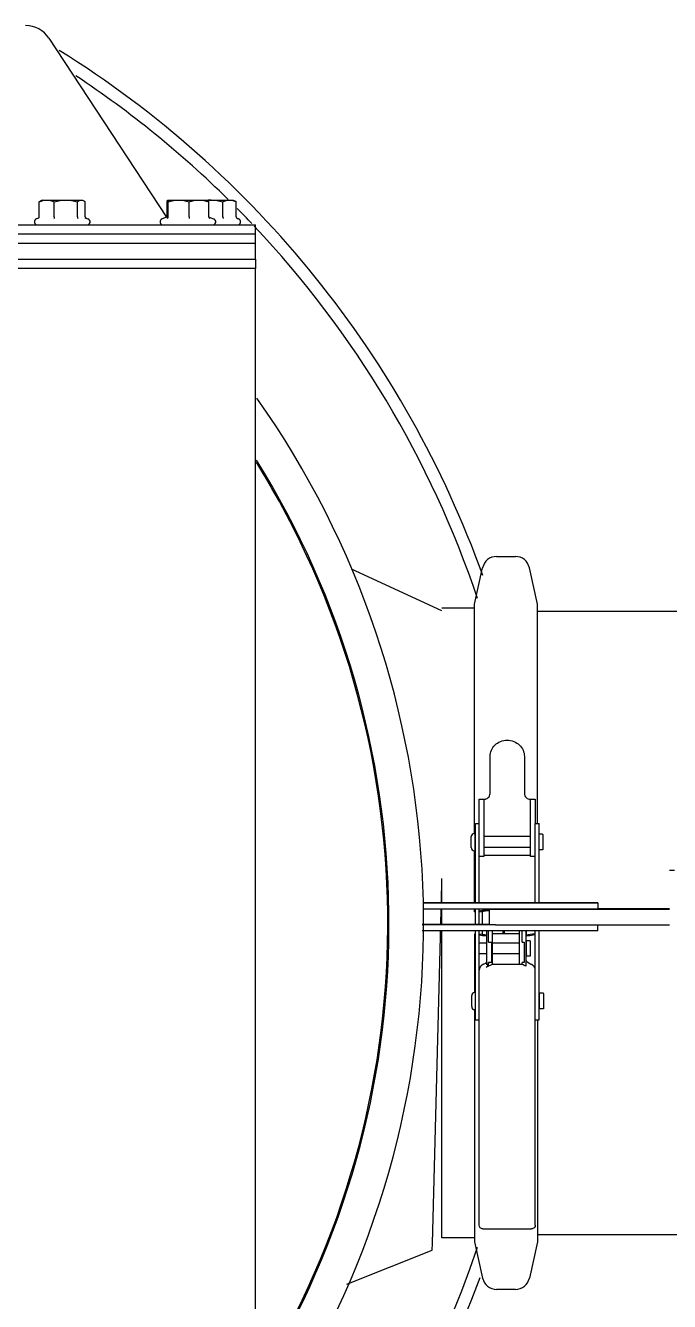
# Model space of a CAD drawing. Header units: millimetres. Extents: x 11802 to 19889, y -472 to 9054.
# Drawn here: x 13012 to 13218.7, y 5297.3 to 5706.8 of the extents above; entities that cross this region are included whole.
import ezdxf

# ---------------------------------------------------------------- set-up
doc = ezdxf.new("R2010")
doc.units = ezdxf.units.MM
doc.header["$LTSCALE"] = 307.34
doc.layers.get('0').update_dxf_attribs({"linetype": 'CONTINUOUS'})

msp = doc.modelspace()

# ---------------------------------------------------------------- linework, layer by layer
at = {"color": 7, "linetype": 'Continuous'}
for p, q in [((13019.49804, 5702.69313), (13057.25163, 5645.20471)), ((13017.28467, 5650.75277), (13016.86976, 5650.51322)), ((13017.28467, 5650.75277), (13030.28467, 5650.75277)), ((13030.28467, 5650.75277), (13030.69958, 5650.51322)), ((13057.62044, 5650.74894), (13057.63334, 5650.75277)), ((13057.63334, 5650.75277), (13078.64915, 5650.75277)), ((13070.62689, 5650.75277), (13070.63334, 5650.74905)), ((13078.64915, 5650.75277), (13079.3241, 5650.36309)), ((13079.62672, 5650.17222), (13079.32409, 5650.36299)), ((13016.39431, 5645.35983), (13016.39431, 5650.17222)), ((13021.22392, 5645.35983), (13021.22392, 5650.17222)), ((13028.61428, 5645.35983), (13028.61428, 5650.17222)), ((13031.17503, 5645.35983), (13031.17503, 5650.17222)), ((13057.46629, 5645.35983), (13057.46629, 5650.17222)), ((13057.80038, 5645.35983), (13057.80038, 5650.17222)), ((13064.46098, 5645.35983), (13064.46098, 5650.17222)), ((13070.78749, 5645.35983), (13070.78749, 5650.17222)), ((13075.32721, 5645.35983), (13075.32721, 5650.17222)), ((13079.62672, 5645.35983), (13079.62672, 5650.17222)), ((12617.83201, 5642.75277), (13085.83201, 5642.75277)), ((13016.18313, 5644.95185), (13015.53829, 5644.71715)), ((13015.99423, 5644.83889), (13016.07531, 5644.87509)), ((13031.06284, 5645.06819), (13031.06071, 5645.06896)), ((13031.06107, 5645.07019), (13032.03104, 5644.71715)), ((13057.29086, 5645.23047), (13055.88052, 5644.71715)), ((13057.29124, 5645.23059), (13057.40829, 5645.29424)), ((13070.96292, 5645.23047), (13072.37327, 5644.71715)), ((13079.94186, 5644.88226), (13080.39552, 5644.71715)), ((13079.9969, 5644.85262), (13080.03152, 5644.83889)), ((13085.83201, 5631.75277), (13085.83201, 5642.75277)), ((13085.83201, 5639.75277), (12617.83201, 5639.75277)), ((13085.83201, 5636.75277), (12617.83201, 5636.75277)), ((12617.8243, 5631.75277), (13085.83972, 5631.75277)), ((13085.83972, 5631.75277), (13085.83972, 5628.75277)), ((13085.83972, 5628.75277), (12617.8243, 5628.75277)), ((13085.83201, 5276.80407), (13085.83201, 5628.75277)), ((13163.21866, 5536.3805), (13169.23517, 5536.3805)), ((13145.67692, 5518.97417), (13116.63241, 5532.2578)), ((13156.16429, 5521.12428), (13158.72609, 5532.76886)), ((13176.28955, 5521.12428), (13173.72774, 5532.76886)), ((13156.16429, 5519.77777), (13145.67692, 5519.77777)), ((13156.16428, 5447.47071), (13156.16429, 5521.12428)), ((13176.28955, 5450.72071), (13176.28955, 5521.12428)), ((13176.28955, 5518.77777), (13243.94126, 5518.77777)), ((13161.12057, 5460.33437), (13161.12057, 5472.25737)), ((13172.12057, 5472.25737), (13172.12057, 5460.33437)), ((13157.62057, 5450.7202), (13157.62057, 5458.449)), ((13157.62057, 5458.449), (13159.62057, 5458.449)), ((13159.12057, 5457.87475), (13159.12057, 5440.0503)), ((13173.62057, 5458.449), (13175.62057, 5458.449)), ((13174.12057, 5440.0503), (13174.12057, 5457.87475)), ((13175.62057, 5458.449), (13175.62057, 5450.72071)), ((13156.43201, 5425.27337), (13156.43201, 5450.72071)), ((13156.43201, 5450.72071), (13157.63201, 5450.72071)), ((13157.63201, 5425.27337), (13157.63201, 5450.72071)), ((13175.63201, 5425.27337), (13175.63201, 5450.72071)), ((13175.63201, 5450.72071), (13176.83201, 5450.72071)), ((13176.83201, 5425.27337), (13176.83201, 5450.72071)), ((13155.03201, 5442.97071), (13155.03201, 5446.47071)), ((13156.03201, 5447.47071), (13156.18201, 5447.47071)), ((13156.18201, 5447.47071), (13156.21736, 5447.45606)), ((13156.21736, 5447.45606), (13156.23201, 5447.42071)), ((13156.23201, 5447.42071), (13156.23201, 5442.02071)), ((13156.24665, 5446.48535), (13156.23201, 5446.52071)), ((13156.28201, 5446.47071), (13156.24665, 5446.48535)), ((13156.43201, 5446.47071), (13156.28201, 5446.47071)), ((13174.12057, 5446.47071), (13159.12057, 5446.47071)), ((13176.88201, 5447.22071), (13176.84665, 5447.20606)), ((13177.98201, 5447.22071), (13176.88201, 5447.22071)), ((13178.01736, 5447.20606), (13177.98201, 5447.22071)), ((13178.03201, 5447.17071), (13178.01736, 5447.20606)), ((13178.03201, 5447.17071), (13178.03201, 5442.27071)), ((13156.03201, 5441.97071), (13156.18201, 5441.97071)), ((13156.16428, 5425.27337), (13156.16428, 5441.97071)), ((13156.18201, 5441.97071), (13156.21736, 5441.98535)), ((13156.21736, 5441.98535), (13156.23201, 5442.02071)), ((13156.24665, 5442.95606), (13156.23201, 5442.92071)), ((13156.28201, 5442.97071), (13156.24665, 5442.95606)), ((13156.43201, 5442.97071), (13156.28201, 5442.97071)), ((13174.12057, 5442.97071), (13159.12057, 5442.97071)), ((13176.88201, 5442.22071), (13176.84665, 5442.23535)), ((13177.98201, 5442.22071), (13176.88201, 5442.22071)), ((13178.01736, 5442.23535), (13177.98201, 5442.22071)), ((13178.03201, 5442.27071), (13178.01736, 5442.23535)), ((13159.12057, 5440.0503), (13157.63201, 5440.0503)), ((13159.62057, 5440.5655), (13173.62057, 5440.5655)), ((13175.62057, 5440.0503), (13174.12057, 5440.0503)), ((13145.48163, 5425.27337), (13145.67692, 5432.99822)), ((13145.67692, 5425.27337), (13145.67692, 5432.99822)), ((13192.67856, 5425.23041), (13139.54797, 5425.23041)), ((13139.54932, 5425.27337), (13192.67856, 5425.27337)), ((13195.67856, 5425.26693), (13195.67856, 5423.23686)), ((13192.67856, 5423.23042), (13139.48512, 5423.23042)), ((13145.30445, 5418.27339), (13145.42992, 5423.23042)), ((13145.67692, 5418.27339), (13145.67692, 5423.23042)), ((13156.16428, 5422.35225), (13156.16428, 5423.23042)), ((13156.43201, 5422.39472), (13156.16428, 5422.35225)), ((13156.16428, 5422.35225), (13156.43201, 5422.3502)), ((13156.43201, 5418.27339), (13156.43201, 5423.23042)), ((13157.63201, 5418.27339), (13157.63201, 5423.23042)), ((13158.72609, 5422.75865), (13157.63201, 5422.58509)), ((13157.63201, 5422.34098), (13157.72692, 5422.34026)), ((13157.72692, 5422.34026), (13160.28872, 5422.74665)), ((13158.67692, 5418.27339), (13158.67692, 5422.49096)), ((13160.81856, 5423.23042), (13160.81856, 5418.21325)), ((13162.81856, 5423.20894), (13218.71268, 5423.20894)), ((13218.71268, 5423.29485), (13195.67856, 5423.29485)), ((13160.81856, 5418.23043), (13139.32799, 5418.23043)), ((13139.32934, 5418.27339), (13160.81856, 5418.27339)), ((13162.81856, 5418.20895), (13218.71268, 5418.20895)), ((13195.67856, 5416.23688), (13195.67856, 5418.20895)), ((13192.67856, 5416.23044), (13139.26514, 5416.23044)), ((13142.64106, 5315.91387), (13145.20536, 5414.37208)), ((13145.20536, 5414.37208), (13145.2526, 5416.23044)), ((13145.67692, 5317.77777), (13145.67692, 5416.23044)), ((13156.43201, 5415.21133), (13156.16428, 5415.20927)), ((13156.16428, 5415.20927), (13156.16428, 5396.47466)), ((13156.16428, 5415.20927), (13156.43201, 5415.16681)), ((13156.43201, 5387.72466), (13156.43201, 5416.23044)), ((13157.63201, 5321.76487), (13157.63201, 5416.23044)), ((13157.72692, 5415.22127), (13157.63201, 5415.22054)), ((13157.63201, 5414.97647), (13158.72609, 5414.80294)), ((13160.10765, 5414.84366), (13157.72692, 5415.22127)), ((13158.67692, 5415.07059), (13158.67692, 5416.23044)), ((13160.10765, 5405.37521), (13160.10765, 5416.23044)), ((13160.63201, 5412.64263), (13160.63201, 5416.23044)), ((13161.83201, 5416.23044), (13161.83201, 5405.44091)), ((13170.60765, 5415.25805), (13161.83201, 5415.25805)), ((13165.34359, 5415.25805), (13165.34359, 5416.23044)), ((13165.67692, 5416.23044), (13165.67692, 5415.25805)), ((13170.60765, 5405.51827), (13170.60765, 5416.23044)), ((13171.43201, 5412.64263), (13171.43201, 5416.23044)), ((13172.63201, 5416.23044), (13172.63201, 5404.88213)), ((13174.72692, 5415.22127), (13172.63201, 5414.88899)), ((13172.67692, 5416.2596), (13172.67692, 5414.89611)), ((13172.84665, 5413.06464), (13172.83201, 5413.02929)), ((13172.83201, 5408.12929), (13172.83201, 5413.02928)), ((13172.88201, 5413.07929), (13172.84665, 5413.06464)), ((13173.98201, 5413.07929), (13172.88201, 5413.07929)), ((13173.72774, 5414.80294), (13175.63201, 5415.10498)), ((13174.01736, 5413.06464), (13173.98201, 5413.07929)), ((13174.03201, 5413.02929), (13174.01736, 5413.06464)), ((13174.03201, 5413.02928), (13174.03201, 5408.12929)), ((13175.63201, 5415.21432), (13174.72692, 5415.22127)), ((13175.63201, 5321.76487), (13175.63201, 5416.23044)), ((13176.83201, 5387.72466), (13176.83201, 5416.23044)), ((13157.68201, 5412.32929), (13157.64665, 5412.34393)), ((13157.68201, 5408.82929), (13157.64665, 5408.81464)), ((13160.10765, 5412.32929), (13157.68201, 5412.32929)), ((13160.10765, 5408.82929), (13157.68201, 5408.82929)), ((13160.63201, 5412.64263), (13161.60765, 5412.64263)), ((13161.60765, 5412.64263), (13161.60765, 5406.06106)), ((13170.60765, 5412.32929), (13161.83201, 5412.32929)), ((13170.60765, 5408.82929), (13161.83201, 5408.82929)), ((13171.43201, 5412.64263), (13172.10765, 5412.64263)), ((13172.10765, 5412.64263), (13172.10765, 5406.06106)), ((13172.78201, 5412.32929), (13172.63201, 5412.32929)), ((13172.78201, 5408.82929), (13172.63201, 5408.82929)), ((13172.78201, 5412.32929), (13172.81736, 5412.34393)), ((13172.78201, 5408.82929), (13172.81736, 5408.81464)), ((13172.81736, 5412.34393), (13172.83201, 5412.37929)), ((13172.81736, 5408.81464), (13172.83201, 5408.77929)), ((13159.12182, 5405.53143), (13159.12088, 5405.53119)), ((13160.63201, 5405.73014), (13160.63201, 5406.06106)), ((13161.60765, 5406.06106), (13160.63201, 5406.06106)), ((13162.22092, 5405.51827), (13171.0431, 5405.51827)), ((13171.43201, 5405.44091), (13171.43201, 5406.06106)), ((13172.10765, 5406.06106), (13171.43201, 5406.06106)), ((13172.84665, 5408.09393), (13172.83201, 5408.12929)), ((13172.88201, 5408.07929), (13172.84665, 5408.09393)), ((13173.98201, 5408.07929), (13172.88201, 5408.07929)), ((13174.01736, 5408.09393), (13173.98201, 5408.07929)), ((13174.03201, 5408.12929), (13174.01736, 5408.09393)), ((13174.1424, 5405.53057), (13174.14339, 5405.53031)), ((13156.23201, 5396.47466), (13156.38201, 5396.47466)), ((13156.38201, 5396.47466), (13156.41736, 5396.46002)), ((13155.23201, 5391.97466), (13155.23201, 5395.47466)), ((13176.98201, 5395.47466), (13176.83201, 5395.47466)), ((13176.98201, 5395.47466), (13177.01736, 5395.4893)), ((13177.01736, 5395.4893), (13177.03201, 5395.52466)), ((13177.04665, 5396.21002), (13177.03201, 5396.17466)), ((13177.03201, 5391.27466), (13177.03201, 5396.17466)), ((13177.08201, 5396.22466), (13177.04665, 5396.21002)), ((13178.18201, 5396.22466), (13177.08201, 5396.22466)), ((13178.21736, 5396.21002), (13178.18201, 5396.22466)), ((13178.23201, 5396.17466), (13178.21736, 5396.21002)), ((13178.23201, 5396.17466), (13178.23201, 5391.27466)), ((13156.16428, 5390.97466), (13156.16429, 5316.43672)), ((13156.23201, 5390.97466), (13156.38201, 5390.97466)), ((13156.38201, 5390.97466), (13156.41736, 5390.9893)), ((13176.98201, 5391.97466), (13176.83201, 5391.97466)), ((13176.98201, 5391.97466), (13177.01736, 5391.96002)), ((13177.01736, 5391.96002), (13177.03201, 5391.92466)), ((13177.04665, 5391.2393), (13177.03201, 5391.27466)), ((13177.08201, 5391.22466), (13177.04665, 5391.2393)), ((13178.18201, 5391.22466), (13177.08201, 5391.22466)), ((13178.21736, 5391.2393), (13178.18201, 5391.22466)), ((13178.23201, 5391.27466), (13178.21736, 5391.2393)), ((13156.43201, 5387.72466), (13157.63201, 5387.72466)), ((13175.63201, 5387.72466), (13176.83201, 5387.72466)), ((13176.28955, 5387.72466), (13176.28955, 5316.43672)), ((13158.83201, 5320.63025), (13174.43201, 5320.63025)), ((13176.28955, 5318.77777), (13244.0148, 5318.77745)), ((13142.57014, 5313.74038), (13142.64106, 5315.91387)), ((13156.16429, 5317.77777), (13145.67692, 5317.77777)), ((13156.16429, 5316.43672), (13158.72609, 5304.79213)), ((13176.28955, 5316.43672), (13173.72774, 5304.79213)), ((13115.10602, 5302.82808), (13142.57014, 5313.74031)), ((13169.23517, 5301.1805), (13163.21866, 5301.1805))]:
    msp.add_line(p, q, dxfattribs=at)
for points in [[(13057.40829, 5645.29424), (13057.47781, 5645.36174), (13057.50048, 5645.39473), (13057.50281, 5645.39903)], [(13070.78885, 5645.34925), (13070.84551, 5645.29424), (13070.96256, 5645.23059)], [(13159.12088, 5405.53038), (13159.0959, 5405.52385), (13159.06226, 5405.51452), (13159.02624, 5405.50381), (13158.98982, 5405.49222), (13158.95302, 5405.47971), (13158.91579, 5405.46622), (13158.87802, 5405.45167), (13158.83926, 5405.4358), (13158.79993, 5405.4187), (13158.76016, 5405.40036), (13158.71992, 5405.38071), (13158.67915, 5405.35963), (13158.63782, 5405.33703), (13158.59584, 5405.31275), (13158.55318, 5405.28665), (13158.50998, 5405.25868), (13158.46638, 5405.22877), (13158.42252, 5405.19689), (13158.37855, 5405.163), (13158.33456, 5405.12703), (13158.29068, 5405.08895), (13158.24707, 5405.04873), (13158.20385, 5405.0064), (13158.1612, 5404.96197), (13158.1191, 5404.91532), (13158.07742, 5404.86607), (13158.03634, 5404.81413), (13157.99606, 5404.75949), (13157.95681, 5404.70212), (13157.91881, 5404.64203), (13157.88231, 5404.57927), (13157.84752, 5404.51391), (13157.81467, 5404.44603), (13157.78394, 5404.37571), (13157.75552, 5404.30302), (13157.72957, 5404.22806), (13157.70626, 5404.15091), (13157.68578, 5404.07169), (13157.66831, 5403.99053), (13157.65405, 5403.90762), (13157.64319, 5403.82313), (13157.6359, 5403.73727), (13157.63235, 5403.65024), (13157.63201, 5403.61358)], [(13160.10765, 5406.12289), (13159.69898, 5405.78037), (13159.12252, 5405.53161)], [(13174.14231, 5405.5314), (13173.65944, 5405.72433), (13173.19551, 5406.08095), (13172.85609, 5406.55991), (13172.66749, 5407.10945), (13172.64889, 5407.30365)], [(13175.63201, 5403.61358), (13175.63167, 5403.64998), (13175.62813, 5403.73695), (13175.62086, 5403.82276), (13175.61002, 5403.9072), (13175.59579, 5403.99007), (13175.57836, 5404.07119), (13175.5579, 5404.15038), (13175.53463, 5404.2275), (13175.50871, 5404.30243), (13175.48033, 5404.37509), (13175.44964, 5404.4454), (13175.41682, 5404.51327), (13175.38208, 5404.57861), (13175.34561, 5404.64136), (13175.30765, 5404.70144), (13175.26844, 5404.75881), (13175.2282, 5404.81345), (13175.18715, 5404.86539), (13175.14551, 5404.91464), (13175.10344, 5404.9613), (13175.06083, 5405.00573), (13175.01765, 5405.04807), (13174.97406, 5405.08829), (13174.93021, 5405.12639), (13174.88624, 5405.16239), (13174.84228, 5405.1963), (13174.79843, 5405.22822), (13174.75481, 5405.25816), (13174.71158, 5405.28618), (13174.66888, 5405.31233), (13174.62683, 5405.33667), (13174.58542, 5405.35934), (13174.54457, 5405.38047), (13174.50424, 5405.40018), (13174.46439, 5405.41856), (13174.42498, 5405.4357), (13174.38607, 5405.45164), (13174.34824, 5405.46622), (13174.31098, 5405.47971), (13174.27416, 5405.49223), (13174.23771, 5405.50383), (13174.20155, 5405.51458), (13174.16757, 5405.524), (13174.14339, 5405.53031)]]:
    msp.add_lwpolyline(points, dxfattribs=at)
for centre, radius, start, end in [((13011.97522, 5697.75277), 9, 33.2935633, 90), ((12848.17692, 5418.77777), 330, 19.7417868, 58.0497232), ((12848.17692, 5418.77777), 326, 45.4071703, 56.4894674), ((13071.59272, 5639.46998), 11.28279, 90.0218333, 94.7345746), ((12848.17692, 5418.77777), 326, 43.5027795, 44.6904093), ((13015.88467, 5643.7655), 1.01272, 110, 270), ((13015.7678, 5645.45827), 0.65929, 297.8083902, 309.3501022), ((13031.68467, 5643.7655), 1.01272, 270, 70), ((13056.22689, 5643.7655), 1.01272, 110, 270), ((13056.96727, 5645.35998), 0.49903, 358.7595253, 0.0088881), ((13071.28545, 5645.35976), 0.49795, 179.9912755, 181.2133231), ((13072.02689, 5643.7655), 1.01272, 270, 70), ((13080.26642, 5645.48233), 0.68496, 241.5919135, 246.8262119), ((13080.04915, 5643.7655), 1.01272, 270, 70), ((12848.17692, 5418.77777), 326, 18.6259466, 43.3060259), ((12848.17692, 5418.77777), 291.6, 329.4996474, 35.2653875), ((12848.17692, 5418.77777), 280.1, 329.4170032, 31.852264), ((12848.17692, 5418.77777), 280.49174, 329.4405418, 31.9731352), ((13163.21866, 5531.7805), 4.6, 90, 167.5925815), ((13169.23517, 5531.7805), 4.6, 12.4074185, 90), ((13156.03201, 5446.47071), 1, 90, 180), ((13156.03201, 5442.97071), 1, 180, 270), ((12848.17692, 5418.77777), 330, 180.4379614, 339.8355093), ((12848.17692, 5418.77777), 326, 180.4439455, 341.3811746), ((13156.23201, 5395.47466), 1, 90, 180), ((13156.23201, 5391.97466), 1, 180, 270), ((13163.21866, 5305.7805), 4.6, 192.4074185, 270), ((13169.23517, 5305.7805), 4.6, 270, 347.5925815)]:
    msp.add_arc(centre, radius, start, end, dxfattribs=at)
for points, knots in [([(13016.39431, 5650.17222), (13016.77973, 5650.34513), (13017.56413, 5650.63692), (13018.39895, 5650.75277), (13018.80911, 5650.75277)], [0, 0, 0, 0, 0.507373253, 1, 1, 1, 1]), ([(13016.86978, 5650.51289), (13016.82918, 5650.48948), (13016.66297, 5650.38711), (13016.5075, 5650.26799), (13016.39431, 5650.17222)], [0, 0, 0, 0, 0.240138494, 1, 1, 1, 1]), ([(13018.80911, 5650.75277), (13019.21927, 5650.75277), (13020.05413, 5650.63711), (13020.83848, 5650.34513), (13021.22392, 5650.17222)], [0, 0, 0, 0, 0.492621414, 1, 1, 1, 1]), ([(13021.22392, 5650.17222), (13021.82403, 5650.34815), (13023.04259, 5650.64118), (13024.2944, 5650.75277), (13024.9191, 5650.75277)], [0, 0, 0, 0, 0.50026921, 1, 1, 1, 1]), ([(13024.9191, 5650.75277), (13025.5438, 5650.75277), (13026.79563, 5650.64137), (13028.01416, 5650.34816), (13028.61428, 5650.17222)], [0, 0, 0, 0, 0.499730524, 1, 1, 1, 1]), ([(13028.61428, 5650.17222), (13028.80816, 5650.33626), (13029.19634, 5650.61943), (13029.6727, 5650.75277), (13029.89465, 5650.75277)], [0, 0, 0, 0, 0.533633003, 1, 1, 1, 1]), ([(13029.89465, 5650.75277), (13030.03106, 5650.75277), (13030.31459, 5650.70589), (13030.57304, 5650.58576), (13030.69955, 5650.51283)], [0, 0, 0, 0, 0.48297611, 1, 1, 1, 1]), ([(13030.69955, 5650.51283), (13030.74014, 5650.48943), (13030.90636, 5650.38708), (13031.06184, 5650.26798), (13031.17503, 5650.17222)], [0, 0, 0, 0, 0.240137607, 1, 1, 1, 1]), ([(13057.46629, 5650.17222), (13057.4778, 5650.24686), (13057.5, 5650.38017), (13057.53613, 5650.55622), (13057.5714, 5650.67263), (13057.60062, 5650.73738), (13057.62044, 5650.74899)], [0, 0, 0, 0, 0.376167746, 0.675662714, 0.885571309, 1, 1, 1, 1]), ([(13057.63334, 5650.75277), (13057.65283, 5650.75277), (13057.69236, 5650.68812), (13057.72366, 5650.57875), (13057.7653, 5650.39299), (13057.78802, 5650.25237), (13057.80038, 5650.17222)], [0, 0, 0, 0, 0.095210524, 0.297087084, 0.603850807, 1, 1, 1, 1]), ([(13057.80038, 5650.17222), (13058.33951, 5650.34759), (13059.43493, 5650.64044), (13060.56721, 5650.75277), (13061.13068, 5650.75277)], [0, 0, 0, 0, 0.501532045, 1, 1, 1, 1]), ([(13061.13068, 5650.75277), (13061.69415, 5650.75277), (13062.82646, 5650.64063), (13063.92185, 5650.34759), (13064.46098, 5650.17222)], [0, 0, 0, 0, 0.498466779, 1, 1, 1, 1]), ([(13064.46098, 5650.17222), (13064.97214, 5650.34728), (13066.01108, 5650.64001), (13067.08878, 5650.75277), (13067.62424, 5650.75277)], [0, 0, 0, 0, 0.502253612, 1, 1, 1, 1]), ([(13067.62424, 5650.75277), (13068.1597, 5650.75277), (13069.23743, 5650.6402), (13070.27633, 5650.34728), (13070.78749, 5650.17222)], [0, 0, 0, 0, 0.497744694, 1, 1, 1, 1]), ([(13070.78749, 5650.17222), (13070.77598, 5650.24687), (13070.75379, 5650.3802), (13070.71766, 5650.55627), (13070.6824, 5650.67268), (13070.65317, 5650.73741), (13070.63334, 5650.74899)], [0, 0, 0, 0, 0.376205791, 0.67574956, 0.885640162, 1, 1, 1, 1]), ([(13071.58842, 5650.75277), (13072.22045, 5650.75277), (13073.48659, 5650.64145), (13074.71981, 5650.34821), (13075.32721, 5650.17222)], [0, 0, 0, 0, 0.499858259, 1, 1, 1, 1]), ([(13075.32721, 5650.17222), (13075.66792, 5650.34391), (13076.36132, 5650.63501), (13077.11105, 5650.75277), (13077.47697, 5650.75277)], [0, 0, 0, 0, 0.510447214, 1, 1, 1, 1]), ([(13077.47697, 5650.75277), (13077.84288, 5650.75277), (13078.59266, 5650.6352), (13079.286, 5650.34392), (13079.62672, 5650.17222)], [0, 0, 0, 0, 0.4895453, 1, 1, 1, 1]), ([(13016.18583, 5644.94845), (13016.24661, 5644.9984), (13016.35138, 5645.12191), (13016.39434, 5645.28099), (13016.39431, 5645.35983)], [0, 0, 0, 0, 0.499446282, 1, 1, 1, 1]), ([(13021.22393, 5645.36006), (13021.22396, 5645.25171), (13021.20631, 5645.09964), (13021.14622, 5644.92697), (13021.10723, 5644.8623), (13021.08528, 5644.83889)], [0, 0, 0, 0, 0.593615073, 0.82418746, 1, 1, 1, 1]), ([(13028.61428, 5645.35983), (13028.61429, 5645.24933), (13028.65984, 5645.04591), (13028.79726, 5644.88328), (13028.87573, 5644.83889)], [0, 0, 0, 0, 0.550725801, 1, 1, 1, 1]), ([(13031.17502, 5645.36006), (13031.17498, 5645.28116), (13031.21804, 5645.12201), (13031.32283, 5644.99843), (13031.38362, 5644.94844)], [0, 0, 0, 0, 0.500605781, 1, 1, 1, 1]), ([(13057.45789, 5644.83889), (13057.55327, 5644.88007), (13057.72922, 5645.02653), (13057.8004, 5645.24714), (13057.80038, 5645.35983)], [0, 0, 0, 0, 0.479660288, 1, 1, 1, 1]), ([(13064.46099, 5645.36006), (13064.46099, 5645.2526), (13064.46346, 5645.07882), (13064.471, 5644.90482), (13064.47907, 5644.83889)], [0, 0, 0, 0, 0.618008346, 1, 1, 1, 1]), ([(13070.80419, 5645.22967), (13070.82694, 5645.14126), (13070.91656, 5644.97806), (13071.06766, 5644.87187), (13071.14807, 5644.83889)], [0, 0, 0, 0, 0.512278138, 1, 1, 1, 1]), ([(13075.32722, 5645.36006), (13075.32719, 5645.25127), (13075.35309, 5645.06557), (13075.44044, 5644.88945), (13075.49926, 5644.83889)], [0, 0, 0, 0, 0.583775586, 1, 1, 1, 1]), ([(13079.62672, 5645.35983), (13079.62668, 5645.26098), (13079.69654, 5645.06067), (13079.85325, 5644.92707), (13079.94055, 5644.87985)], [0, 0, 0, 0, 0.498992283, 1, 1, 1, 1]), ([(13161.12057, 5472.25737), (13161.12057, 5472.9166), (13161.40005, 5474.26674), (13162.60402, 5475.98041), (13164.43427, 5477.14419), (13166.62051, 5477.55714), (13168.80676, 5477.14424), (13170.63697, 5475.98051), (13171.8411, 5474.26691), (13172.12057, 5472.9167), (13172.12057, 5472.25737)], [0, 0, 0, 0, 0.118797481, 0.240531213, 0.367886848, 0.499995987, 0.632105072, 0.759460969, 0.881184513, 1, 1, 1, 1]), ([(13159.12057, 5458.449), (13159.62723, 5458.449), (13160.66431, 5458.82649), (13161.12057, 5459.84986), (13161.12057, 5460.33437)], [0, 0, 0, 0, 0.511171889, 1, 1, 1, 1]), ([(13159.35367, 5458.36008), (13159.31176, 5458.32971), (13159.17986, 5458.19859), (13159.12057, 5458.00665), (13159.12057, 5457.87475)], [0, 0, 0, 0, 0.281814952, 1, 1, 1, 1]), ([(13172.12057, 5460.33437), (13172.12057, 5459.84985), (13172.57684, 5458.82648), (13173.61392, 5458.449), (13174.12057, 5458.449)], [0, 0, 0, 0, 0.48883883, 1, 1, 1, 1]), ([(13174.12057, 5457.87475), (13174.12057, 5457.91782), (13174.10357, 5458.09978), (13174.0006, 5458.27817), (13173.88736, 5458.36016)], [0, 0, 0, 0, 0.235516361, 1, 1, 1, 1]), ([(13159.12057, 5440.51059), (13159.12057, 5440.52461), (13159.18981, 5440.53702), (13159.27504, 5440.55315), (13159.43901, 5440.56276), (13159.55561, 5440.5655), (13159.62057, 5440.5655)], [0, 0, 0, 0, 0.082920259, 0.295080554, 0.615937776, 1, 1, 1, 1]), ([(13173.62057, 5440.5655), (13173.68553, 5440.5655), (13173.80213, 5440.56276), (13173.9661, 5440.55315), (13174.05133, 5440.53702), (13174.12057, 5440.52461), (13174.12057, 5440.51059)], [0, 0, 0, 0, 0.384065744, 0.704899197, 0.917063177, 1, 1, 1, 1]), ([(13220.28574, 5435.57121), (13220.17385, 5435.57111), (13219.95968, 5435.57088), (13219.65501, 5435.5704), (13219.38539, 5435.56987), (13219.15664, 5435.56919), (13218.99359, 5435.56873), (13218.88745, 5435.56799), (13218.82616, 5435.56807), (13218.77988, 5435.56651), (13218.74265, 5435.56883), (13218.72742, 5435.56374), (13218.71268, 5435.56838), (13218.71268, 5435.56608)], [0, 0, 0, 0, 0.213383245, 0.408439063, 0.58103639, 0.727531047, 0.844811854, 0.891700357, 0.93040232, 0.96072791, 0.982498651, 0.995609129, 1, 1, 1, 1]), ([(13171.31856, 5425.25189), (13171.31856, 5425.25411), (13171.33274, 5425.25007), (13171.34746, 5425.25485), (13171.38337, 5425.25296), (13171.45173, 5425.25526), (13171.57274, 5425.25512), (13171.75338, 5425.25669), (13171.98364, 5425.25751), (13172.26016, 5425.25855), (13172.58067, 5425.25945), (13173.08647, 5425.26064), (13173.80207, 5425.26186), (13174.74077, 5425.26291), (13175.75931, 5425.26356), (13176.81856, 5425.26378), (13177.8778, 5425.26356), (13178.89634, 5425.26291), (13179.83503, 5425.26186), (13180.55063, 5425.26064), (13181.05643, 5425.25945), (13181.37695, 5425.25855), (13181.65347, 5425.25751), (13181.88373, 5425.25669), (13182.06438, 5425.25512), (13182.18539, 5425.25526), (13182.25375, 5425.25296), (13182.28967, 5425.25485), (13182.30439, 5425.25007), (13182.31856, 5425.25411), (13182.31856, 5425.25189)], [0, 0, 0, 0, 0.000605647, 0.002412609, 0.005416305, 0.009611109, 0.021535836, 0.038064645, 0.059045771, 0.08426974, 0.113500048, 0.146449635, 0.222217555, 0.308660715, 0.402456311, 0.499999581, 0.597542472, 0.691337063, 0.77777928, 0.853547089, 0.88649701, 0.91572781, 0.940952365, 0.961934083, 0.978463383, 0.990388554, 0.99458346, 0.997587267, 0.999394317, 1, 1, 1, 1]), ([(13182.31856, 5425.25189), (13182.31856, 5425.24967), (13182.30439, 5425.25372), (13182.28967, 5425.24894), (13182.25375, 5425.25082), (13182.18539, 5425.24852), (13182.06439, 5425.24866), (13181.88375, 5425.24709), (13181.65349, 5425.24628), (13181.37697, 5425.24523), (13181.05646, 5425.24434), (13180.55066, 5425.24314), (13179.83506, 5425.24193), (13178.89636, 5425.24087), (13177.87781, 5425.24023), (13176.81857, 5425.24001), (13175.75933, 5425.24023), (13174.74079, 5425.24087), (13173.8021, 5425.24193), (13173.0865, 5425.24314), (13172.5807, 5425.24434), (13172.26018, 5425.24523), (13171.98366, 5425.24628), (13171.75339, 5425.24709), (13171.57275, 5425.24866), (13171.45174, 5425.24852), (13171.38338, 5425.25082), (13171.34746, 5425.24894), (13171.33274, 5425.25372), (13171.31856, 5425.24967), (13171.31856, 5425.25189)], [0, 0, 0, 0, 0.000605647, 0.002412609, 0.005416305, 0.009611109, 0.021535836, 0.038064645, 0.059045771, 0.08426974, 0.113500048, 0.146449635, 0.222217555, 0.308660715, 0.402456311, 0.499999581, 0.597542472, 0.691337063, 0.77777928, 0.853547089, 0.88649701, 0.91572781, 0.940952365, 0.961934083, 0.978463383, 0.990388554, 0.99458346, 0.997587267, 0.999394317, 1, 1, 1, 1]), ([(13195.67856, 5425.26693), (13195.67856, 5425.27175), (13195.64766, 5425.26151), (13195.61582, 5425.27231), (13195.53816, 5425.26707), (13195.44207, 5425.27018), (13195.31554, 5425.26977), (13195.09925, 5425.27098), (13194.7726, 5425.27151), (13194.32396, 5425.27239), (13193.81189, 5425.27293), (13193.25634, 5425.27329), (13192.87364, 5425.27337), (13192.67856, 5425.27337)], [0, 0, 0, 0, 0.004826829, 0.019223503, 0.04307313, 0.076134307, 0.118091452, 0.168546307, 0.292904494, 0.444441006, 0.617306464, 0.804926912, 1, 1, 1, 1]), ([(13192.67856, 5425.23041), (13192.87364, 5425.23041), (13193.25634, 5425.23049), (13193.81189, 5425.23086), (13194.32396, 5425.23139), (13194.7726, 5425.23228), (13195.09925, 5425.23281), (13195.31554, 5425.23402), (13195.44207, 5425.23361), (13195.53816, 5425.23671), (13195.61582, 5425.23147), (13195.64766, 5425.24228), (13195.67856, 5425.23203), (13195.67856, 5425.23686)], [0, 0, 0, 0, 0.195073091, 0.382693541, 0.555559001, 0.707095514, 0.8314537, 0.881908555, 0.923865699, 0.956926874, 0.9807765, 0.995173173, 1, 1, 1, 1]), ([(13160.81619, 5422.86105), (13160.368, 5422.85147), (13159.67177, 5422.82537), (13158.97242, 5422.79772), (13158.72609, 5422.75865)], [0, 0, 0, 0, 0.642531525, 1, 1, 1, 1]), ([(13160.28872, 5422.74665), (13160.31605, 5422.75098), (13160.4848, 5422.77063), (13160.65453, 5422.77915), (13160.79651, 5422.78593)], [0, 0, 0, 0, 0.16293653, 1, 1, 1, 1]), ([(13160.81856, 5423.21324), (13160.81856, 5423.21002), (13160.83917, 5423.21685), (13160.8604, 5423.20965), (13160.91217, 5423.21314), (13160.97624, 5423.21107), (13161.06059, 5423.21134), (13161.20477, 5423.21054), (13161.42255, 5423.21018), (13161.72163, 5423.20959), (13162.19307, 5423.2091), (13162.56342, 5423.20894), (13162.81856, 5423.20894)], [0, 0, 0, 0, 0.004831137, 0.019229357, 0.043071246, 0.076143405, 0.118093307, 0.168546009, 0.29290275, 0.44444794, 0.617290684, 1, 1, 1, 1]), ([(13195.67856, 5423.23686), (13195.67856, 5423.23204), (13195.64766, 5423.24228), (13195.61582, 5423.23148), (13195.53816, 5423.23672), (13195.44207, 5423.23361), (13195.31554, 5423.23402), (13195.09925, 5423.23281), (13194.7726, 5423.23228), (13194.32396, 5423.2314), (13193.81189, 5423.23086), (13193.25634, 5423.2305), (13192.87364, 5423.23042), (13192.67856, 5423.23042)], [0, 0, 0, 0, 0.004826827, 0.0192235, 0.043073126, 0.076134301, 0.118091445, 0.1685463, 0.292904486, 0.444440999, 0.617306459, 0.804926909, 1, 1, 1, 1]), ([(13162.81856, 5418.20895), (13162.56342, 5418.20895), (13162.19307, 5418.20911), (13161.72163, 5418.20961), (13161.42255, 5418.21019), (13161.20477, 5418.21055), (13161.06059, 5418.21135), (13160.97624, 5418.21108), (13160.91217, 5418.21315), (13160.8604, 5418.20966), (13160.83917, 5418.21686), (13160.81856, 5418.21003), (13160.81856, 5418.21325)], [0, 0, 0, 0, 0.382709167, 0.555551898, 0.707097106, 0.831453885, 0.881906604, 0.923856532, 0.956928718, 0.98077062, 0.995168855, 1, 1, 1, 1]), ([(13158.72609, 5414.80294), (13158.79249, 5414.79241), (13159.24527, 5414.74725), (13159.69994, 5414.73241), (13160.08716, 5414.71985)], [0, 0, 0, 0, 0.14786614, 1, 1, 1, 1]), ([(13172.64115, 5414.72954), (13172.76529, 5414.73431), (13173.12767, 5414.75187), (13173.49185, 5414.76552), (13173.72774, 5414.80294)], [0, 0, 0, 0, 0.342165387, 1, 1, 1, 1]), ([(13195.67856, 5416.23688), (13195.67856, 5416.23205), (13195.64766, 5416.2423), (13195.61582, 5416.23149), (13195.53816, 5416.23673), (13195.44207, 5416.23363), (13195.31554, 5416.23404), (13195.09925, 5416.23283), (13194.7726, 5416.2323), (13194.32396, 5416.23141), (13193.81189, 5416.23088), (13193.25634, 5416.23051), (13192.87364, 5416.23044), (13192.67856, 5416.23044)], [0, 0, 0, 0, 0.004826827, 0.0192235, 0.043073126, 0.076134301, 0.118091445, 0.1685463, 0.292904486, 0.444440999, 0.617306459, 0.804926909, 1, 1, 1, 1]), ([(13159.8525, 5404.59623), (13160.08755, 5404.66269), (13160.49539, 5405.00326), (13160.63058, 5405.4925), (13160.63201, 5405.73014)], [0, 0, 0, 0, 0.506872381, 1, 1, 1, 1]), ([(13161.83201, 5405.44091), (13161.49327, 5405.32377), (13160.86761, 5404.96299), (13160.19835, 5404.69388), (13159.8525, 5404.59623)], [0, 0, 0, 0, 0.499332455, 1, 1, 1, 1]), ([(13160.56842, 5405.66025), (13160.54676, 5405.62668), (13160.4249, 5405.48674), (13160.24601, 5405.41088), (13160.10765, 5405.37277)], [0, 0, 0, 0, 0.217776743, 1, 1, 1, 1]), ([(13158.83201, 5320.63025), (13158.5247, 5320.63025), (13157.89361, 5320.85248), (13157.63201, 5321.47503), (13157.63201, 5321.76487)], [0, 0, 0, 0, 0.514617876, 1, 1, 1, 1]), ([(13175.63201, 5321.76487), (13175.63201, 5321.475), (13175.37036, 5320.85244), (13174.73928, 5320.63025), (13174.43201, 5320.63025)], [0, 0, 0, 0, 0.485435487, 1, 1, 1, 1])]:
    msp.add_open_spline(points, degree=3, knots=knots, dxfattribs=at)
for points in [[(13070.78761, 5645.34921), (13070.78846, 5645.30899), (13070.79416, 5645.26863), (13070.80419, 5645.22967)], [(13159.62057, 5458.449), (13159.52679, 5458.449), (13159.4296, 5458.41511), (13159.35367, 5458.36008)], [(13173.88736, 5458.36016), (13173.81144, 5458.41514), (13173.7143, 5458.449), (13173.62057, 5458.449)], [(13160.63201, 5405.86919), (13160.63125, 5405.79639), (13160.60789, 5405.72142), (13160.56842, 5405.66025)], [(13162.22092, 5405.51827), (13162.08875, 5405.51932), (13161.95693, 5405.4841), (13161.83201, 5405.44091)], [(13171.43201, 5405.44091), (13171.30709, 5405.4841), (13171.17527, 5405.51932), (13171.0431, 5405.51827)], [(13172.63201, 5404.88213), (13172.22859, 5405.06087), (13171.84902, 5405.2967), (13171.43201, 5405.44091)]]:
    msp.add_open_spline(points, degree=3, dxfattribs=at)

doc.saveas('drawing.dxf')
